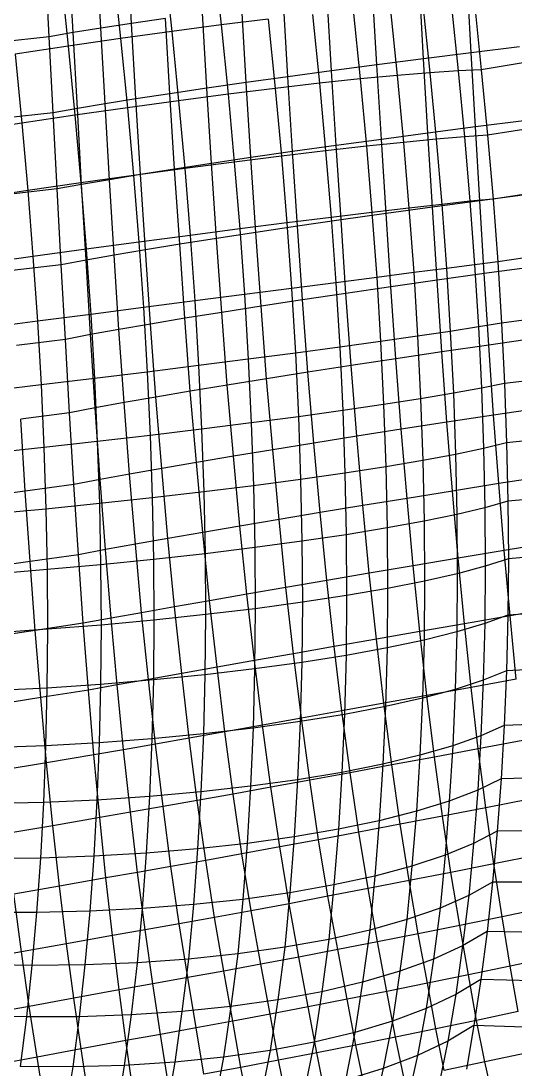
# Model space of a CAD drawing. Extents: x -429 to 429, y -1 to 209.
# Drawn here: x 267.84 to 287.11, y 40.71 to 81.6 of the extents above; entities that cross this region are included whole.
import ezdxf

# ---------------------------------------------------------------- set-up
doc = ezdxf.new("R2010")
doc.units = 0

msp = doc.modelspace()

# ---------------------------------------------------------------- linework, layer by layer
at = {"layer": 'default', "color": 3, "linetype": 'CONTINUOUS'}
for p, q in [((270.948, 81.319, 89.453), (270.784, 84.253, 89.489)), ((272.151, 81.505, 90.889), (271.984, 84.433, 90.928)), ((268.94, 80.985, 86.296), (268.786, 83.929, 86.324)), ((268.94, 80.985, 86.296), (268.786, 83.929, 86.324)), ((269.875, 81.145, 87.918), (269.715, 84.084, 87.95)), ((283.54, 80.125, 97.359), (283.372, 83.021, 97.397)), ((285.397, 80.359, 97.704), (285.231, 83.249, 97.737)), ((281.72, 79.889, 96.857), (281.551, 82.793, 96.899)), ((278.249, 79.423, 95.401), (278.077, 82.341, 95.447)), ((279.953, 79.655, 96.203), (279.782, 82.565, 96.248)), ((275.086, 78.976, 93.378), (274.913, 81.907, 93.424)), ((276.623, 79.196, 94.457), (276.45, 82.121, 94.504)), ((272.151, 81.505, 90.889), (270.948, 81.319, 89.453)), ((273.476, 81.701, 92.216), (272.151, 81.505, 90.889)), ((272.322, 78.559, 90.847), (272.151, 81.505, 90.889)), ((273.648, 78.763, 92.172), (273.476, 81.701, 92.216)), ((268.94, 80.985, 86.296), (267.019, 80.778, 86.203)), ((269.875, 81.145, 87.918), (268.94, 80.985, 86.296)), ((269.097, 78.018, 86.265), (268.94, 80.985, 86.296)), ((269.097, 78.018, 86.265), (268.94, 80.985, 86.296)), ((270.948, 81.319, 89.453), (269.875, 81.145, 87.918)), ((270.038, 78.185, 87.883), (269.875, 81.145, 87.918)), ((271.115, 78.366, 89.414), (270.948, 81.319, 89.453)), ((287.28, 80.592, 97.891), (285.397, 80.359, 97.704)), ((285.397, 80.359, 97.704), (283.54, 80.125, 97.359)), ((285.564, 77.464, 97.67), (285.397, 80.359, 97.704)), ((281.72, 79.889, 96.857), (279.953, 79.655, 96.203)), ((283.54, 80.125, 97.359), (281.72, 79.889, 96.857)), ((281.893, 76.981, 96.808), (281.72, 79.889, 96.857)), ((283.709, 77.223, 97.316), (283.54, 80.125, 97.359)), ((278.249, 79.423, 95.401), (276.623, 79.196, 94.457)), ((279.953, 79.655, 96.203), (278.249, 79.423, 95.401)), ((278.427, 76.501, 95.346), (278.249, 79.423, 95.401)), ((280.128, 76.74, 96.15), (279.953, 79.655, 96.203)), ((275.086, 78.976, 93.378), (273.648, 78.763, 92.172)), ((276.623, 79.196, 94.457), (275.086, 78.976, 93.378)), ((275.266, 76.039, 93.324), (275.086, 78.976, 93.378)), ((276.803, 76.267, 94.402), (276.623, 79.196, 94.457)), ((272.322, 78.559, 90.847), (271.115, 78.366, 89.414)), ((273.648, 78.763, 92.172), (272.322, 78.559, 90.847)), ((272.498, 75.608, 90.801), (272.322, 78.559, 90.847)), ((273.827, 75.819, 92.121), (273.648, 78.763, 92.172)), ((270.038, 78.185, 87.883), (269.097, 78.018, 86.265)), ((271.115, 78.366, 89.414), (270.038, 78.185, 87.883)), ((270.203, 75.22, 87.847), (270.038, 78.185, 87.883)), ((271.287, 75.408, 89.373), (271.115, 78.366, 89.414)), ((269.097, 78.018, 86.265), (267.176, 77.805, 86.164)), ((269.254, 75.045, 86.235), (269.097, 78.018, 86.265)), ((269.254, 75.045, 86.235), (269.097, 78.018, 86.265)), ((287.444, 77.703, 97.867), (285.564, 77.464, 97.67)), ((285.564, 77.464, 97.67), (283.709, 77.223, 97.316)), ((285.735, 74.585, 97.624), (285.564, 77.464, 97.67)), ((281.893, 76.981, 96.808), (280.128, 76.74, 96.15)), ((283.709, 77.223, 97.316), (281.893, 76.981, 96.808)), ((282.077, 74.087, 96.735), (281.893, 76.981, 96.808)), ((283.886, 74.336, 97.254), (283.709, 77.223, 97.316)), ((278.427, 76.501, 95.346), (276.803, 76.267, 94.402)), ((280.128, 76.74, 96.15), (278.427, 76.501, 95.346)), ((278.623, 73.594, 95.261), (278.427, 76.501, 95.346)), ((280.319, 73.839, 96.069), (280.128, 76.74, 96.15)), ((276.803, 76.267, 94.402), (275.266, 76.039, 93.324)), ((277.002, 73.353, 94.316), (276.803, 76.267, 94.402)), ((273.827, 75.819, 92.121), (272.498, 75.608, 90.801)), ((275.266, 76.039, 93.324), (273.827, 75.819, 92.121)), ((274.027, 72.891, 92.045), (273.827, 75.819, 92.121)), ((275.466, 73.118, 93.242), (275.266, 76.039, 93.324)), ((271.287, 75.408, 89.373), (270.203, 75.22, 87.847)), ((272.498, 75.608, 90.801), (271.287, 75.408, 89.373)), ((271.473, 72.466, 89.317), (271.287, 75.408, 89.373)), ((272.692, 72.673, 90.734), (272.498, 75.608, 90.801)), ((269.254, 75.045, 86.235), (267.334, 74.826, 86.124)), ((270.203, 75.22, 87.847), (269.254, 75.045, 86.235)), ((269.41, 72.09, 86.205), (269.254, 75.045, 86.235)), ((269.41, 72.09, 86.205), (269.254, 75.045, 86.235)), ((270.376, 72.271, 87.804), (270.203, 75.22, 87.847)), ((287.609, 74.831, 97.842), (285.735, 74.585, 97.624)), ((285.735, 74.585, 97.624), (283.886, 74.336, 97.254)), ((285.906, 71.743, 97.574), (285.735, 74.585, 97.624)), ((282.077, 74.087, 96.735), (280.319, 73.839, 96.069)), ((283.886, 74.336, 97.254), (282.077, 74.087, 96.735)), ((282.263, 71.229, 96.656), (282.077, 74.087, 96.735)), ((284.065, 71.486, 97.188), (283.886, 74.336, 97.254)), ((280.319, 73.839, 96.069), (278.623, 73.594, 95.261)), ((280.511, 70.973, 95.982), (280.319, 73.839, 96.069)), ((277.002, 73.353, 94.316), (275.466, 73.118, 93.242)), ((278.623, 73.594, 95.261), (277.002, 73.353, 94.316)), ((277.203, 70.473, 94.226), (277.002, 73.353, 94.316)), ((278.821, 70.721, 95.171), (278.623, 73.594, 95.261)), ((274.027, 72.891, 92.045), (272.692, 72.673, 90.734)), ((275.466, 73.118, 93.242), (274.027, 72.891, 92.045)), ((274.227, 69.999, 91.965), (274.027, 72.891, 92.045)), ((275.669, 70.232, 93.155), (275.466, 73.118, 93.242)), ((271.473, 72.466, 89.317), (270.376, 72.271, 87.804)), ((272.692, 72.673, 90.734), (271.473, 72.466, 89.317)), ((271.66, 69.562, 89.256), (271.473, 72.466, 89.317)), ((272.888, 69.775, 90.662), (272.692, 72.673, 90.734)), ((269.41, 72.09, 86.205), (267.495, 71.864, 86.073)), ((270.376, 72.271, 87.804), (269.41, 72.09, 86.205)), ((269.567, 69.175, 86.17), (269.41, 72.09, 86.205)), ((269.567, 69.175, 86.17), (269.41, 72.09, 86.205)), ((270.551, 69.362, 87.755), (270.376, 72.271, 87.804)), ((287.775, 71.999, 97.812), (285.906, 71.743, 97.574)), ((285.906, 71.743, 97.574), (284.065, 71.486, 97.188)), ((286.084, 68.954, 97.509), (285.906, 71.743, 97.574)), ((282.263, 71.229, 96.656), (280.511, 70.973, 95.982)), ((284.065, 71.486, 97.188), (282.263, 71.229, 96.656)), ((282.458, 68.421, 96.556), (282.263, 71.229, 96.656)), ((284.252, 68.687, 97.103), (284.065, 71.486, 97.188)), ((280.511, 70.973, 95.982), (278.821, 70.721, 95.171)), ((280.714, 68.157, 95.872), (280.511, 70.973, 95.982)), ((277.203, 70.473, 94.226), (275.669, 70.232, 93.155)), ((278.821, 70.721, 95.171), (277.203, 70.473, 94.226)), ((277.418, 67.643, 94.111), (277.203, 70.473, 94.226)), ((279.031, 67.897, 95.056), (278.821, 70.721, 95.171)), ((274.227, 69.999, 91.965), (272.888, 69.775, 90.662)), ((275.669, 70.232, 93.155), (274.227, 69.999, 91.965)), ((274.442, 67.157, 91.861), (274.227, 69.999, 91.965)), ((275.885, 67.395, 93.044), (275.669, 70.232, 93.155)), ((271.66, 69.562, 89.256), (270.551, 69.362, 87.755)), ((272.888, 69.775, 90.662), (271.66, 69.562, 89.256)), ((271.858, 66.711, 89.177), (271.66, 69.562, 89.256)), ((273.097, 66.928, 90.57), (272.888, 69.775, 90.662)), ((269.567, 69.175, 86.17), (267.657, 68.94, 86.016)), ((270.551, 69.362, 87.755), (269.567, 69.175, 86.17)), ((269.728, 66.315, 86.124), (269.567, 69.175, 86.17)), ((269.728, 66.315, 86.124), (269.567, 69.175, 86.17)), ((270.733, 66.506, 87.693), (270.551, 69.362, 87.755)), ((287.944, 69.22, 97.773), (286.084, 68.954, 97.509)), ((286.084, 68.954, 97.509), (284.252, 68.687, 97.103)), ((286.273, 66.222, 97.42), (286.084, 68.954, 97.509)), ((282.458, 68.421, 96.556), (280.714, 68.157, 95.872)), ((284.252, 68.687, 97.103), (282.458, 68.421, 96.556)), ((282.671, 65.669, 96.419), (282.458, 68.421, 96.556)), ((284.452, 65.945, 96.986), (284.252, 68.687, 97.103)), ((279.031, 67.897, 95.056), (277.418, 67.643, 94.111)), ((280.714, 68.157, 95.872), (279.031, 67.897, 95.056)), ((279.265, 65.13, 94.898), (279.031, 67.897, 95.056)), ((280.939, 65.397, 95.722), (280.714, 68.157, 95.872)), ((277.418, 67.643, 94.111), (275.885, 67.395, 93.044)), ((277.658, 64.869, 93.953), (277.418, 67.643, 94.111)), ((274.442, 67.157, 91.861), (273.097, 66.928, 90.57)), ((275.885, 67.395, 93.044), (274.442, 67.157, 91.861)), ((274.682, 64.373, 91.72), (274.442, 67.157, 91.861)), ((276.128, 64.616, 92.892), (275.885, 67.395, 93.044)), ((271.858, 66.711, 89.177), (270.733, 66.506, 87.693)), ((273.097, 66.928, 90.57), (271.858, 66.711, 89.177)), ((272.076, 63.918, 89.07), (271.858, 66.711, 89.177)), ((273.329, 64.14, 90.444), (273.097, 66.928, 90.57)), ((269.728, 66.315, 86.124), (267.825, 66.07, 85.944)), ((270.733, 66.506, 87.693), (269.728, 66.315, 86.124)), ((269.897, 63.516, 86.063), (269.728, 66.315, 86.124)), ((269.897, 63.516, 86.063), (269.728, 66.315, 86.124)), ((270.929, 63.71, 87.607), (270.733, 66.506, 87.693)), ((288.121, 66.5, 97.718), (286.273, 66.222, 97.42)), ((268.003, 63.26, 85.847), (267.825, 66.07, 85.944)), ((284.452, 65.945, 96.986), (282.671, 65.669, 96.419)), ((286.273, 66.222, 97.42), (284.452, 65.945, 96.986)), ((284.663, 63.26, 96.852), (284.452, 65.945, 96.986)), ((286.471, 63.549, 97.313), (286.273, 66.222, 97.42)), ((282.671, 65.669, 96.419), (280.939, 65.397, 95.722)), ((282.894, 62.975, 96.266), (282.671, 65.669, 96.419)), ((279.265, 65.13, 94.898), (277.658, 64.869, 93.953)), ((280.939, 65.397, 95.722), (279.265, 65.13, 94.898)), ((279.506, 62.42, 94.726), (279.265, 65.13, 94.898)), ((281.172, 62.694, 95.556), (280.939, 65.397, 95.722)), ((276.128, 64.616, 92.892), (274.682, 64.373, 91.72)), ((277.658, 64.869, 93.953), (276.128, 64.616, 92.892)), ((276.376, 61.894, 92.724), (276.128, 64.616, 92.892)), ((277.905, 62.152, 93.78), (277.658, 64.869, 93.953)), ((274.682, 64.373, 91.72), (273.329, 64.14, 90.444)), ((274.928, 61.646, 91.562), (274.682, 64.373, 91.72)), ((272.076, 63.918, 89.07), (270.929, 63.71, 87.607)), ((273.329, 64.14, 90.444), (272.076, 63.918, 89.07)), ((272.3, 61.185, 88.945), (272.076, 63.918, 89.07)), ((273.567, 61.409, 90.3), (273.329, 64.14, 90.444)), ((288.309, 63.839, 97.645), (286.471, 63.549, 97.313)), ((269.897, 63.516, 86.063), (268.003, 63.26, 85.847)), ((270.929, 63.71, 87.607), (269.897, 63.516, 86.063)), ((270.075, 60.778, 85.981), (269.897, 63.516, 86.063)), ((270.075, 60.778, 85.981), (269.897, 63.516, 86.063)), ((271.134, 60.974, 87.503), (270.929, 63.71, 87.607)), ((286.471, 63.549, 97.313), (284.663, 63.26, 96.852)), ((286.684, 60.936, 97.18), (286.471, 63.549, 97.313)), ((268.003, 63.26, 85.847), (266.132, 63.005, 85.491)), ((268.191, 60.51, 85.731), (268.003, 63.26, 85.847)), ((282.894, 62.975, 96.266), (281.172, 62.694, 95.556)), ((284.663, 63.26, 96.852), (282.894, 62.975, 96.266)), ((283.133, 60.341, 96.081), (282.894, 62.975, 96.266)), ((284.889, 60.636, 96.69), (284.663, 63.26, 96.852)), ((281.172, 62.694, 95.556), (279.506, 62.42, 94.726)), ((281.423, 60.052, 95.356), (281.172, 62.694, 95.556)), ((277.905, 62.152, 93.78), (276.376, 61.894, 92.724)), ((279.506, 62.42, 94.726), (277.905, 62.152, 93.78)), ((278.172, 59.497, 93.572), (277.905, 62.152, 93.78)), ((279.767, 59.77, 94.518), (279.506, 62.42, 94.726)), ((276.376, 61.894, 92.724), (274.928, 61.646, 91.562)), ((276.646, 59.233, 92.521), (276.376, 61.894, 92.724)), ((273.567, 61.409, 90.3), (272.3, 61.185, 88.945)), ((274.928, 61.646, 91.562), (273.567, 61.409, 90.3)), ((273.824, 58.74, 90.125), (273.567, 61.409, 90.3)), ((275.194, 58.981, 91.37), (274.928, 61.646, 91.562)), ((271.134, 60.974, 87.503), (270.075, 60.778, 85.981)), ((272.3, 61.185, 88.945), (271.134, 60.974, 87.503)), ((271.354, 58.3, 87.372), (271.134, 60.974, 87.503)), ((272.542, 58.513, 88.79), (272.3, 61.185, 88.945)), ((286.684, 60.936, 97.18), (284.889, 60.636, 96.69)), ((288.508, 61.239, 97.55), (286.684, 60.936, 97.18)), ((286.912, 58.391, 97.017), (286.684, 60.936, 97.18)), ((270.075, 60.778, 85.981), (268.191, 60.51, 85.731)), ((270.264, 58.101, 85.877), (270.075, 60.778, 85.981)), ((270.264, 58.101, 85.877), (270.075, 60.778, 85.981)), ((284.889, 60.636, 96.69), (283.133, 60.341, 96.081)), ((285.135, 58.081, 96.49), (284.889, 60.636, 96.69)), ((268.191, 60.51, 85.731), (266.331, 60.243, 85.348)), ((268.392, 57.821, 85.587), (268.191, 60.51, 85.731)), ((283.133, 60.341, 96.081), (281.423, 60.052, 95.356)), ((283.395, 57.777, 95.855), (283.133, 60.341, 96.081)), ((279.767, 59.77, 94.518), (278.172, 59.497, 93.572)), ((281.423, 60.052, 95.356), (279.767, 59.77, 94.518)), ((280.054, 57.191, 94.265), (279.767, 59.77, 94.518)), ((281.699, 57.48, 95.112), (281.423, 60.052, 95.356)), ((278.172, 59.497, 93.572), (276.646, 59.233, 92.521)), ((278.466, 56.912, 93.318), (278.172, 59.497, 93.572)), ((275.194, 58.981, 91.37), (273.824, 58.74, 90.125)), ((276.646, 59.233, 92.521), (275.194, 58.981, 91.37)), ((275.486, 56.387, 91.136), (275.194, 58.981, 91.37)), ((276.942, 56.644, 92.273), (276.646, 59.233, 92.521)), ((272.542, 58.513, 88.79), (271.354, 58.3, 87.372)), ((273.824, 58.74, 90.125), (272.542, 58.513, 88.79)), ((272.806, 55.912, 88.599), (272.542, 58.513, 88.79)), ((274.106, 56.143, 89.909), (273.824, 58.74, 90.125)), ((288.72, 58.706, 97.431), (286.912, 58.391, 97.017)), ((270.264, 58.101, 85.877), (268.392, 57.821, 85.587)), ((271.354, 58.3, 87.372), (270.264, 58.101, 85.877)), ((270.466, 55.495, 85.748), (270.264, 58.101, 85.877)), ((270.466, 55.495, 85.748), (270.264, 58.101, 85.877)), ((271.591, 55.696, 87.21), (271.354, 58.3, 87.372)), ((285.135, 58.081, 96.49), (283.395, 57.777, 95.855)), ((286.912, 58.391, 97.017), (285.135, 58.081, 96.49)), ((285.395, 55.602, 96.265), (285.135, 58.081, 96.49)), ((287.155, 55.922, 96.827), (286.912, 58.391, 97.017)), ((268.392, 57.821, 85.587), (266.544, 57.544, 85.173)), ((268.608, 55.203, 85.411), (268.392, 57.821, 85.587)), ((283.395, 57.777, 95.855), (281.699, 57.48, 95.112)), ((283.671, 55.289, 95.603), (283.395, 57.777, 95.855)), ((281.699, 57.48, 95.112), (280.054, 57.191, 94.265)), ((281.989, 54.984, 94.842), (281.699, 57.48, 95.112)), ((278.466, 56.912, 93.318), (276.942, 56.644, 92.273)), ((280.054, 57.191, 94.265), (278.466, 56.912, 93.318)), ((278.774, 54.404, 93.037), (278.466, 56.912, 93.318)), ((280.355, 54.689, 93.986), (280.054, 57.191, 94.265)), ((276.942, 56.644, 92.273), (275.486, 56.387, 91.136)), ((277.251, 54.131, 91.999), (276.942, 56.644, 92.273)), ((274.106, 56.143, 89.909), (272.806, 55.912, 88.599)), ((275.486, 56.387, 91.136), (274.106, 56.143, 89.909)), ((274.4, 53.622, 89.667), (274.106, 56.143, 89.909)), ((275.791, 53.87, 90.874), (275.486, 56.387, 91.136)), ((271.591, 55.696, 87.21), (270.466, 55.495, 85.748)), ((272.806, 55.912, 88.599), (271.591, 55.696, 87.21)), ((271.841, 53.169, 87.021), (271.591, 55.696, 87.21)), ((273.082, 53.388, 88.381), (272.806, 55.912, 88.599)), ((287.155, 55.922, 96.827), (285.395, 55.602, 96.265)), ((268.608, 55.203, 85.411), (266.776, 54.915, 84.96)), ((270.466, 55.495, 85.748), (268.608, 55.203, 85.411)), ((268.838, 52.662, 85.208), (268.608, 55.203, 85.411)), ((270.682, 52.966, 85.592), (270.466, 55.495, 85.748)), ((270.682, 52.966, 85.592), (270.466, 55.495, 85.748)), ((283.671, 55.289, 95.603), (281.989, 54.984, 94.842)), ((285.395, 55.602, 96.265), (283.671, 55.289, 95.603)), ((283.968, 52.885, 95.315), (283.671, 55.289, 95.603)), ((285.674, 53.206, 96.006), (285.395, 55.602, 96.265)), ((281.989, 54.984, 94.842), (280.355, 54.689, 93.986)), ((282.3, 52.574, 94.534), (281.989, 54.984, 94.842)), ((278.774, 54.404, 93.037), (277.251, 54.131, 91.999)), ((280.355, 54.689, 93.986), (278.774, 54.404, 93.037)), ((279.103, 51.982, 92.716), (278.774, 54.404, 93.037)), ((280.678, 52.272, 93.667), (280.355, 54.689, 93.986)), ((277.251, 54.131, 91.999), (275.791, 53.87, 90.874)), ((277.582, 51.704, 91.684), (277.251, 54.131, 91.999)), ((274.4, 53.622, 89.667), (273.082, 53.388, 88.381)), ((275.791, 53.87, 90.874), (274.4, 53.622, 89.667)), ((274.715, 51.187, 89.386), (274.4, 53.622, 89.667)), ((276.118, 51.439, 90.573), (275.791, 53.87, 90.874)), ((271.841, 53.169, 87.021), (270.682, 52.966, 85.592)), ((273.082, 53.388, 88.381), (271.841, 53.169, 87.021)), ((272.108, 50.727, 86.8), (271.841, 53.169, 87.021)), ((273.377, 50.95, 88.128), (273.082, 53.388, 88.381)), ((285.674, 53.206, 96.006), (283.968, 52.885, 95.315)), ((287.415, 53.535, 96.607), (285.674, 53.206, 96.006)), ((285.968, 50.905, 95.72), (285.674, 53.206, 96.006)), ((270.682, 52.966, 85.592), (268.838, 52.662, 85.208)), ((270.911, 50.52, 85.407), (270.682, 52.966, 85.592)), ((270.911, 50.52, 85.407), (270.682, 52.966, 85.592)), ((283.968, 52.885, 95.315), (282.3, 52.574, 94.534)), ((284.279, 50.577, 94.998), (283.968, 52.885, 95.315)), ((268.838, 52.662, 85.208), (267.021, 52.365, 84.719)), ((269.085, 50.206, 84.973), (268.838, 52.662, 85.208)), ((282.3, 52.574, 94.534), (280.678, 52.272, 93.667)), ((282.627, 50.26, 94.198), (282.3, 52.574, 94.534)), ((279.103, 51.982, 92.716), (277.582, 51.704, 91.684)), ((280.678, 52.272, 93.667), (279.103, 51.982, 92.716)), ((279.447, 49.658, 92.366), (279.103, 51.982, 92.716)), ((281.015, 49.953, 93.319), (280.678, 52.272, 93.667)), ((277.582, 51.704, 91.684), (276.118, 51.439, 90.573)), ((277.927, 49.376, 91.34), (277.582, 51.704, 91.684)), ((274.715, 51.187, 89.386), (273.377, 50.95, 88.128)), ((276.118, 51.439, 90.573), (274.715, 51.187, 89.386)), ((275.042, 48.85, 89.077), (274.715, 51.187, 89.386)), ((276.457, 49.106, 90.242), (276.118, 51.439, 90.573)), ((287.69, 51.242, 96.361), (285.968, 50.905, 95.72)), ((272.108, 50.727, 86.8), (270.911, 50.52, 85.407)), ((273.377, 50.95, 88.128), (272.108, 50.727, 86.8)), ((272.387, 48.38, 86.551), (272.108, 50.727, 86.8)), ((273.684, 48.608, 87.845), (273.377, 50.95, 88.128)), ((285.968, 50.905, 95.72), (284.279, 50.577, 94.998)), ((286.278, 48.715, 95.402), (285.968, 50.905, 95.72)), ((270.911, 50.52, 85.407), (269.085, 50.206, 84.973)), ((271.152, 48.168, 85.196), (270.911, 50.52, 85.407)), ((271.152, 48.168, 85.196), (270.911, 50.52, 85.407)), ((284.279, 50.577, 94.998), (282.627, 50.26, 94.198)), ((284.609, 48.383, 94.647), (284.279, 50.577, 94.998)), ((269.085, 50.206, 84.973), (267.285, 49.9, 84.443)), ((269.345, 47.846, 84.71), (269.085, 50.206, 84.973)), ((281.015, 49.953, 93.319), (279.447, 49.658, 92.366)), ((282.627, 50.26, 94.198), (281.015, 49.953, 93.319)), ((281.373, 47.75, 92.933), (281.015, 49.953, 93.319)), ((282.973, 48.061, 93.824), (282.627, 50.26, 94.198)), ((279.447, 49.658, 92.366), (277.927, 49.376, 91.34)), ((279.811, 47.45, 91.977), (279.447, 49.658, 92.366)), ((276.457, 49.106, 90.242), (275.042, 48.85, 89.077)), ((277.927, 49.376, 91.34), (276.457, 49.106, 90.242)), ((276.816, 46.888, 89.874), (276.457, 49.106, 90.242)), ((278.291, 47.163, 90.957), (277.927, 49.376, 91.34)), ((275.042, 48.85, 89.077), (273.684, 48.608, 87.845)), ((275.387, 46.627, 88.731), (275.042, 48.85, 89.077)), ((286.278, 48.715, 95.402), (284.609, 48.383, 94.647)), ((287.977, 49.058, 96.087), (286.278, 48.715, 95.402)), ((286.599, 46.65, 95.059), (286.278, 48.715, 95.402)), ((272.387, 48.38, 86.551), (271.152, 48.168, 85.196)), ((273.684, 48.608, 87.845), (272.387, 48.38, 86.551)), ((272.679, 46.145, 86.272), (272.387, 48.38, 86.551)), ((274.007, 46.379, 87.53), (273.684, 48.608, 87.845)), ((284.609, 48.383, 94.647), (282.973, 48.061, 93.824)), ((284.951, 46.315, 94.27), (284.609, 48.383, 94.647)), ((269.345, 47.846, 84.71), (267.563, 47.533, 84.138)), ((271.152, 48.168, 85.196), (269.345, 47.846, 84.71)), ((269.618, 45.598, 84.417), (269.345, 47.846, 84.71)), ((271.404, 45.925, 84.961), (271.152, 48.168, 85.196)), ((271.404, 45.925, 84.961), (271.152, 48.168, 85.196)), ((282.973, 48.061, 93.824), (281.373, 47.75, 92.933)), ((283.332, 45.989, 93.422), (282.973, 48.061, 93.824)), ((267.856, 45.28, 83.8), (267.563, 47.533, 84.138)), ((279.811, 47.45, 91.977), (278.291, 47.163, 90.957)), ((281.373, 47.75, 92.933), (279.811, 47.45, 91.977)), ((280.189, 45.371, 91.558), (279.811, 47.45, 91.977)), ((281.744, 45.675, 92.518), (281.373, 47.75, 92.933)), ((278.291, 47.163, 90.957), (276.816, 46.888, 89.874)), ((278.669, 45.08, 90.544), (278.291, 47.163, 90.957)), ((275.387, 46.627, 88.731), (274.007, 46.379, 87.53)), ((276.816, 46.888, 89.874), (275.387, 46.627, 88.731)), ((275.743, 44.532, 88.357), (275.387, 46.627, 88.731)), ((277.187, 44.8, 89.476), (276.816, 46.888, 89.874)), ((286.599, 46.65, 95.059), (284.951, 46.315, 94.27)), ((288.275, 46.996, 95.791), (286.599, 46.65, 95.059)), ((286.923, 44.725, 94.708), (286.599, 46.65, 95.059)), ((274.007, 46.379, 87.53), (272.679, 46.145, 86.272)), ((274.34, 44.277, 87.188), (274.007, 46.379, 87.53)), ((284.951, 46.315, 94.27), (283.332, 45.989, 93.422)), ((285.294, 44.387, 93.886), (284.951, 46.315, 94.27)), ((271.404, 45.925, 84.961), (269.618, 45.598, 84.417)), ((272.679, 46.145, 86.272), (271.404, 45.925, 84.961)), ((271.663, 43.805, 84.704), (271.404, 45.925, 84.961)), ((271.663, 43.805, 84.704), (271.404, 45.925, 84.961)), ((272.98, 44.034, 85.97), (272.679, 46.145, 86.272)), ((283.332, 45.989, 93.422), (281.744, 45.675, 92.518)), ((283.69, 44.059, 93.015), (283.332, 45.989, 93.422)), ((269.618, 45.598, 84.417), (267.856, 45.28, 83.8)), ((269.901, 43.475, 84.101), (269.618, 45.598, 84.417)), ((281.744, 45.675, 92.518), (280.189, 45.371, 91.558)), ((282.112, 43.741, 92.098), (281.744, 45.675, 92.518)), ((267.856, 45.28, 83.8), (266.121, 44.972, 83.11)), ((268.161, 43.154, 83.436), (267.856, 45.28, 83.8)), ((278.669, 45.08, 90.544), (277.187, 44.8, 89.476)), ((280.189, 45.371, 91.558), (278.669, 45.08, 90.544)), ((279.042, 43.138, 90.125), (278.669, 45.08, 90.544)), ((280.563, 43.434, 91.134), (280.189, 45.371, 91.558)), ((288.576, 45.072, 95.483), (286.923, 44.725, 94.708)), ((277.187, 44.8, 89.476), (275.743, 44.532, 88.357)), ((277.553, 42.853, 89.071), (277.187, 44.8, 89.476)), ((286.923, 44.725, 94.708), (285.294, 44.387, 93.886)), ((287.227, 42.952, 94.384), (286.923, 44.725, 94.708)), ((274.34, 44.277, 87.188), (272.98, 44.034, 85.97)), ((275.743, 44.532, 88.357), (274.34, 44.277, 87.188)), ((274.67, 42.316, 86.835), (274.34, 44.277, 87.188)), ((276.095, 42.579, 87.974), (275.743, 44.532, 88.357)), ((285.294, 44.387, 93.886), (283.69, 44.059, 93.015)), ((285.609, 42.61, 93.541), (285.294, 44.387, 93.886)), ((271.663, 43.805, 84.704), (269.901, 43.475, 84.101)), ((272.98, 44.034, 85.97), (271.663, 43.805, 84.704)), ((271.926, 41.827, 84.432), (271.663, 43.805, 84.704)), ((271.926, 41.827, 84.432), (271.663, 43.805, 84.704)), ((273.28, 42.065, 85.654), (272.98, 44.034, 85.97)), ((283.69, 44.059, 93.015), (282.112, 43.741, 92.098)), ((284.014, 42.278, 92.657), (283.69, 44.059, 93.015)), ((269.901, 43.475, 84.101), (268.161, 43.154, 83.436)), ((270.187, 41.495, 83.773), (269.901, 43.475, 84.101)), ((280.563, 43.434, 91.134), (279.042, 43.138, 90.125)), ((282.112, 43.741, 92.098), (280.563, 43.434, 91.134)), ((280.895, 41.645, 90.764), (280.563, 43.434, 91.134)), ((282.442, 41.956, 91.731), (282.112, 43.741, 92.098)), ((268.161, 43.154, 83.436), (266.445, 42.844, 82.709)), ((268.467, 41.173, 83.062), (268.161, 43.154, 83.436)), ((279.042, 43.138, 90.125), (277.553, 42.853, 89.071)), ((279.373, 41.344, 89.757), (279.042, 43.138, 90.125)), ((287.227, 42.952, 94.384), (285.609, 42.61, 93.541)), ((276.095, 42.579, 87.974), (274.67, 42.316, 86.835)), ((277.553, 42.853, 89.071), (276.095, 42.579, 87.974)), ((276.412, 40.777, 87.626), (276.095, 42.579, 87.974)), ((277.879, 41.055, 88.711), (277.553, 42.853, 89.071)), ((285.609, 42.61, 93.541), (284.014, 42.278, 92.657)), ((285.932, 40.989, 93.175), (285.609, 42.61, 93.541)), ((274.67, 42.316, 86.835), (273.28, 42.065, 85.654)), ((274.974, 40.51, 86.503), (274.67, 42.316, 86.835)), ((284.014, 42.278, 92.657), (282.442, 41.956, 91.731)), ((284.345, 40.654, 92.275), (284.014, 42.278, 92.657)), ((271.926, 41.827, 84.432), (270.187, 41.495, 83.773)), ((273.28, 42.065, 85.654), (271.926, 41.827, 84.432)), ((272.189, 40.011, 84.147), (271.926, 41.827, 84.432)), ((272.189, 40.011, 84.147), (271.926, 41.827, 84.432)), ((273.566, 40.255, 85.343), (273.28, 42.065, 85.654)), ((282.442, 41.956, 91.731), (280.895, 41.645, 90.764)), ((282.779, 40.328, 91.34), (282.442, 41.956, 91.731)), ((270.187, 41.495, 83.773), (268.467, 41.173, 83.062)), ((270.464, 39.675, 83.454), (270.187, 41.495, 83.773)), ((279.373, 41.344, 89.757), (277.879, 41.055, 88.711)), ((280.895, 41.645, 90.764), (279.373, 41.344, 89.757)), ((279.711, 39.709, 89.365), (279.373, 41.344, 89.757)), ((281.234, 40.014, 90.37), (280.895, 41.645, 90.764)), ((287.538, 41.335, 94.038), (285.932, 40.989, 93.175)), ((268.467, 41.173, 83.062), (266.769, 40.86, 82.301)), ((268.756, 39.348, 82.717), (268.467, 41.173, 83.062)), ((277.879, 41.055, 88.711), (276.412, 40.777, 87.626)), ((278.211, 39.416, 88.326), (277.879, 41.055, 88.711)), ((285.932, 40.989, 93.175), (284.345, 40.654, 92.275)), ((286.265, 39.5, 92.782), (285.932, 40.989, 93.175)), ((276.412, 40.777, 87.626), (274.974, 40.51, 86.503)), ((276.735, 39.134, 87.254), (276.412, 40.777, 87.626))]:
    msp.add_line(p, q, dxfattribs=at)
at = {"layer": 'default', "color": 5, "linetype": 'CONTINUOUS'}
for p, q in [((273.426, 83.954, 48.695), (273.718, 81.192, 48.399)), ((275.35, 84.202, 49.507), (275.644, 81.443, 49.213)), ((271.432, 83.677, 48.094), (271.722, 80.916, 47.797)), ((269.391, 83.376, 47.71), (269.678, 80.617, 47.412)), ((283.515, 82.23, 56.046), (283.788, 79.581, 55.799)), ((284.613, 82.282, 57.859), (284.886, 79.653, 57.615)), ((285.52, 82.296, 59.778), (285.792, 79.689, 59.537)), ((285.52, 82.296, 59.778), (285.792, 79.689, 59.537)), ((279.202, 81.858, 51.433), (279.475, 79.167, 51.178)), ((280.794, 82.017, 52.815), (281.067, 79.337, 52.562)), ((282.237, 82.142, 54.358), (282.51, 79.476, 54.108)), ((275.644, 81.443, 49.213), (273.718, 81.192, 48.399)), ((277.479, 81.666, 50.227), (275.644, 81.443, 49.213)), ((275.644, 81.443, 49.213), (275.914, 78.74, 48.955)), ((277.479, 81.666, 50.227), (277.75, 78.968, 49.971)), ((273.718, 81.192, 48.399), (271.722, 80.916, 47.797)), ((273.718, 81.192, 48.399), (273.986, 78.488, 48.141)), ((269.678, 80.617, 47.412), (267.609, 80.3, 47.249)), ((271.722, 80.916, 47.797), (269.678, 80.617, 47.412)), ((269.678, 80.617, 47.412), (269.94, 77.921, 47.153)), ((271.722, 80.916, 47.797), (271.987, 78.214, 47.538)), ((267.609, 80.3, 47.249), (267.868, 77.612, 46.99)), ((287.817, 80.027, 59.577), (285.792, 79.689, 59.537)), ((281.067, 79.337, 52.562), (279.475, 79.167, 51.178)), ((282.51, 79.476, 54.108), (281.067, 79.337, 52.562)), ((281.067, 79.337, 52.562), (281.312, 76.71, 52.352)), ((283.788, 79.581, 55.799), (282.51, 79.476, 54.108)), ((282.51, 79.476, 54.108), (282.755, 76.864, 53.9)), ((284.886, 79.653, 57.615), (283.788, 79.581, 55.799)), ((283.788, 79.581, 55.799), (284.033, 76.988, 55.593)), ((285.792, 79.689, 59.537), (284.886, 79.653, 57.615)), ((284.886, 79.653, 57.615), (285.13, 77.082, 57.413)), ((285.792, 79.689, 59.537), (286.036, 77.143, 59.338)), ((285.792, 79.689, 59.537), (286.036, 77.143, 59.338)), ((277.75, 78.968, 49.971), (275.914, 78.74, 48.955)), ((279.475, 79.167, 51.178), (277.75, 78.968, 49.971)), ((277.75, 78.968, 49.971), (277.994, 76.321, 49.758)), ((279.475, 79.167, 51.178), (279.719, 76.529, 50.966)), ((275.914, 78.74, 48.955), (273.986, 78.488, 48.141)), ((275.914, 78.74, 48.955), (276.156, 76.09, 48.741)), ((271.987, 78.214, 47.538), (269.94, 77.921, 47.153)), ((273.986, 78.488, 48.141), (271.987, 78.214, 47.538)), ((271.987, 78.214, 47.538), (272.225, 75.567, 47.323)), ((273.986, 78.488, 48.141), (274.226, 75.838, 47.926)), ((269.94, 77.921, 47.153), (267.868, 77.612, 46.99)), ((269.94, 77.921, 47.153), (270.175, 75.282, 46.938)), ((267.868, 77.612, 46.99), (265.794, 77.291, 47.051)), ((267.868, 77.612, 46.99), (268.099, 74.984, 46.775)), ((288.064, 77.467, 59.378), (286.036, 77.143, 59.338)), ((284.033, 76.988, 55.593), (282.755, 76.864, 53.9)), ((285.13, 77.082, 57.413), (284.033, 76.988, 55.593)), ((284.033, 76.988, 55.593), (284.247, 74.445, 55.433)), ((286.036, 77.143, 59.338), (285.13, 77.082, 57.413)), ((285.13, 77.082, 57.413), (285.344, 74.563, 57.255)), ((286.036, 77.143, 59.338), (286.249, 74.652, 59.183)), ((286.036, 77.143, 59.338), (286.249, 74.652, 59.183)), ((279.719, 76.529, 50.966), (277.994, 76.321, 49.758)), ((281.312, 76.71, 52.352), (279.719, 76.529, 50.966)), ((279.719, 76.529, 50.966), (279.933, 73.937, 50.8)), ((282.755, 76.864, 53.9), (281.312, 76.71, 52.352)), ((281.312, 76.71, 52.352), (281.527, 74.131, 52.188)), ((282.755, 76.864, 53.9), (282.97, 74.301, 53.738)), ((276.156, 76.09, 48.741), (274.226, 75.838, 47.926)), ((277.994, 76.321, 49.758), (276.156, 76.09, 48.741)), ((276.156, 76.09, 48.741), (276.368, 73.486, 48.573)), ((277.994, 76.321, 49.758), (278.207, 73.721, 49.591)), ((274.226, 75.838, 47.926), (272.225, 75.567, 47.323)), ((274.226, 75.838, 47.926), (274.436, 73.235, 47.757)), ((270.175, 75.282, 46.938), (268.099, 74.984, 46.775)), ((272.225, 75.567, 47.323), (270.175, 75.282, 46.938)), ((270.175, 75.282, 46.938), (270.381, 72.694, 46.769)), ((272.225, 75.567, 47.323), (272.433, 72.97, 47.154)), ((268.099, 74.984, 46.775), (266.021, 74.678, 46.836)), ((268.099, 74.984, 46.775), (268.302, 72.41, 46.606)), ((288.28, 74.958, 59.222), (286.249, 74.652, 59.183)), ((284.247, 74.445, 55.433), (282.97, 74.301, 53.738)), ((285.344, 74.563, 57.255), (284.247, 74.445, 55.433)), ((284.247, 74.445, 55.433), (284.431, 71.947, 55.32)), ((286.249, 74.652, 59.183), (285.344, 74.563, 57.255)), ((285.344, 74.563, 57.255), (285.527, 72.09, 57.144)), ((286.249, 74.652, 59.183), (286.43, 72.209, 59.074)), ((286.249, 74.652, 59.183), (286.43, 72.209, 59.074)), ((281.527, 74.131, 52.188), (279.933, 73.937, 50.8)), ((282.97, 74.301, 53.738), (281.527, 74.131, 52.188)), ((281.527, 74.131, 52.188), (281.711, 71.593, 52.071)), ((282.97, 74.301, 53.738), (283.154, 71.781, 53.623)), ((278.207, 73.721, 49.591), (276.368, 73.486, 48.573)), ((279.933, 73.937, 50.8), (278.207, 73.721, 49.591)), ((278.207, 73.721, 49.591), (278.39, 71.163, 49.472)), ((279.933, 73.937, 50.8), (280.117, 71.387, 50.683)), ((274.436, 73.235, 47.757), (272.433, 72.97, 47.154)), ((276.368, 73.486, 48.573), (274.436, 73.235, 47.757)), ((274.436, 73.235, 47.757), (274.616, 70.675, 47.638)), ((276.368, 73.486, 48.573), (276.55, 70.925, 48.454)), ((272.433, 72.97, 47.154), (270.381, 72.694, 46.769)), ((272.433, 72.97, 47.154), (272.611, 70.416, 47.034)), ((268.302, 72.41, 46.606), (266.221, 72.121, 46.668)), ((270.381, 72.694, 46.769), (268.302, 72.41, 46.606)), ((268.302, 72.41, 46.606), (268.475, 69.883, 46.487)), ((270.381, 72.694, 46.769), (270.557, 70.151, 46.649)), ((288.465, 72.497, 59.112), (286.43, 72.209, 59.074)), ((285.527, 72.09, 57.144), (284.431, 71.947, 55.32)), ((286.43, 72.209, 59.074), (285.527, 72.09, 57.144)), ((285.527, 72.09, 57.144), (285.678, 69.661, 57.081)), ((286.43, 72.209, 59.074), (286.58, 69.811, 59.013)), ((286.43, 72.209, 59.074), (286.58, 69.811, 59.013)), ((281.711, 71.593, 52.071), (280.117, 71.387, 50.683)), ((283.154, 71.781, 53.623), (281.711, 71.593, 52.071)), ((281.711, 71.593, 52.071), (281.862, 69.096, 52.005)), ((284.431, 71.947, 55.32), (283.154, 71.781, 53.623)), ((283.154, 71.781, 53.623), (283.306, 69.301, 53.558)), ((284.431, 71.947, 55.32), (284.582, 69.491, 55.256)), ((278.39, 71.163, 49.472), (276.55, 70.925, 48.454)), ((280.117, 71.387, 50.683), (278.39, 71.163, 49.472)), ((278.39, 71.163, 49.472), (278.541, 68.644, 49.405)), ((280.117, 71.387, 50.683), (280.268, 68.876, 50.616)), ((276.55, 70.925, 48.454), (274.616, 70.675, 47.638)), ((276.55, 70.925, 48.454), (276.7, 68.403, 48.385)), ((272.611, 70.416, 47.034), (270.557, 70.151, 46.649)), ((274.616, 70.675, 47.638), (272.611, 70.416, 47.034)), ((272.611, 70.416, 47.034), (272.758, 67.904, 46.965)), ((274.616, 70.675, 47.638), (274.765, 68.155, 47.569)), ((270.557, 70.151, 46.649), (268.475, 69.883, 46.487)), ((270.557, 70.151, 46.649), (270.701, 67.651, 46.58)), ((288.617, 70.078, 59.051), (286.58, 69.811, 59.013)), ((268.475, 69.883, 46.487), (266.39, 69.615, 46.55)), ((268.475, 69.883, 46.487), (268.618, 67.401, 46.418)), ((285.678, 69.661, 57.081), (284.582, 69.491, 55.256)), ((286.58, 69.811, 59.013), (285.678, 69.661, 57.081)), ((285.678, 69.661, 57.081), (285.795, 67.272, 57.068)), ((286.58, 69.811, 59.013), (286.697, 67.455, 59)), ((286.58, 69.811, 59.013), (286.697, 67.455, 59)), ((283.306, 69.301, 53.558), (281.862, 69.096, 52.005)), ((284.582, 69.491, 55.256), (283.306, 69.301, 53.558)), ((283.306, 69.301, 53.558), (283.425, 66.86, 53.543)), ((284.582, 69.491, 55.256), (284.701, 67.073, 55.242)), ((280.268, 68.876, 50.616), (278.541, 68.644, 49.405)), ((281.862, 69.096, 52.005), (280.268, 68.876, 50.616)), ((280.268, 68.876, 50.616), (280.387, 66.402, 50.601)), ((281.862, 69.096, 52.005), (281.981, 66.635, 51.99)), ((276.7, 68.403, 48.385), (274.765, 68.155, 47.569)), ((278.541, 68.644, 49.405), (276.7, 68.403, 48.385)), ((276.7, 68.403, 48.385), (276.817, 65.918, 48.37)), ((278.541, 68.644, 49.405), (278.659, 66.162, 49.389)), ((272.758, 67.904, 46.965), (270.701, 67.651, 46.58)), ((274.765, 68.155, 47.569), (272.758, 67.904, 46.965)), ((272.758, 67.904, 46.965), (272.873, 65.43, 46.949)), ((274.765, 68.155, 47.569), (274.882, 65.673, 47.553)), ((270.701, 67.651, 46.58), (268.618, 67.401, 46.418)), ((270.701, 67.651, 46.58), (270.815, 65.192, 46.564)), ((288.737, 67.699, 59.039), (286.697, 67.455, 59)), ((268.618, 67.401, 46.418), (266.53, 67.155, 46.481)), ((268.618, 67.401, 46.418), (268.729, 64.96, 46.402)), ((284.701, 67.073, 55.242), (283.425, 66.86, 53.543)), ((285.795, 67.272, 57.068), (284.701, 67.073, 55.242)), ((284.701, 67.073, 55.242), (284.785, 64.692, 55.28)), ((286.697, 67.455, 59), (285.795, 67.272, 57.068)), ((285.795, 67.272, 57.068), (285.88, 64.921, 57.106)), ((286.697, 67.455, 59), (286.78, 65.139, 59.038)), ((286.697, 67.455, 59), (286.78, 65.139, 59.038)), ((283.425, 66.86, 53.543), (281.981, 66.635, 51.99)), ((283.425, 66.86, 53.543), (283.51, 64.454, 53.582)), ((280.387, 66.402, 50.601), (278.659, 66.162, 49.389)), ((281.981, 66.635, 51.99), (280.387, 66.402, 50.601)), ((280.387, 66.402, 50.601), (280.472, 63.963, 50.639)), ((281.981, 66.635, 51.99), (282.067, 64.21, 52.029)), ((276.817, 65.918, 48.37), (274.882, 65.673, 47.553)), ((278.659, 66.162, 49.389), (276.817, 65.918, 48.37)), ((276.817, 65.918, 48.37), (276.902, 63.469, 48.408)), ((278.659, 66.162, 49.389), (278.744, 63.715, 49.427)), ((272.873, 65.43, 46.949), (270.815, 65.192, 46.564)), ((274.882, 65.673, 47.553), (272.873, 65.43, 46.949)), ((272.873, 65.43, 46.949), (272.956, 62.993, 46.987)), ((274.882, 65.673, 47.553), (274.965, 63.227, 47.591)), ((270.815, 65.192, 46.564), (268.729, 64.96, 46.402)), ((270.815, 65.192, 46.564), (270.896, 62.769, 46.601)), ((286.78, 65.139, 59.038), (285.88, 64.921, 57.106)), ((288.822, 65.358, 59.077), (286.78, 65.139, 59.038)), ((286.78, 65.139, 59.038), (286.831, 62.861, 59.127)), ((286.78, 65.139, 59.038), (286.831, 62.861, 59.127)), ((268.729, 64.96, 46.402), (266.639, 64.738, 46.465)), ((268.729, 64.96, 46.402), (268.808, 62.558, 46.439)), ((284.785, 64.692, 55.28), (283.51, 64.454, 53.582)), ((285.88, 64.921, 57.106), (284.785, 64.692, 55.28)), ((284.785, 64.692, 55.28), (284.836, 62.347, 55.371)), ((285.88, 64.921, 57.106), (285.93, 62.607, 57.196)), ((282.067, 64.21, 52.029), (280.472, 63.963, 50.639)), ((283.51, 64.454, 53.582), (282.067, 64.21, 52.029)), ((282.067, 64.21, 52.029), (282.118, 61.819, 52.121)), ((283.51, 64.454, 53.582), (283.561, 62.083, 53.673)), ((280.472, 63.963, 50.639), (278.744, 63.715, 49.427)), ((280.472, 63.963, 50.639), (280.523, 61.557, 50.732)), ((276.902, 63.469, 48.408), (274.965, 63.227, 47.591)), ((278.744, 63.715, 49.427), (276.902, 63.469, 48.408)), ((276.902, 63.469, 48.408), (276.952, 61.053, 48.501)), ((278.744, 63.715, 49.427), (278.795, 61.301, 49.521)), ((272.956, 62.993, 46.987), (270.896, 62.769, 46.601)), ((274.965, 63.227, 47.591), (272.956, 62.993, 46.987)), ((272.956, 62.993, 46.987), (273.005, 60.591, 47.079)), ((274.965, 63.227, 47.591), (275.015, 60.815, 47.684)), ((288.874, 63.054, 59.167), (286.831, 62.861, 59.127)), ((268.808, 62.558, 46.439), (266.717, 62.361, 46.501)), ((270.896, 62.769, 46.601), (268.808, 62.558, 46.439)), ((268.808, 62.558, 46.439), (268.856, 60.194, 46.53)), ((270.896, 62.769, 46.601), (270.944, 60.383, 46.693)), ((285.93, 62.607, 57.196), (284.836, 62.347, 55.371)), ((286.831, 62.861, 59.127), (285.93, 62.607, 57.196)), ((285.93, 62.607, 57.196), (285.946, 60.329, 57.338)), ((286.831, 62.861, 59.127), (286.847, 60.62, 59.267)), ((286.831, 62.861, 59.127), (286.847, 60.62, 59.267)), ((284.836, 62.347, 55.371), (283.561, 62.083, 53.673)), ((284.836, 62.347, 55.371), (284.852, 60.037, 55.516)), ((282.118, 61.819, 52.121), (280.523, 61.557, 50.732)), ((283.561, 62.083, 53.673), (282.118, 61.819, 52.121)), ((282.118, 61.819, 52.121), (282.134, 59.462, 52.269)), ((283.561, 62.083, 53.673), (283.577, 59.747, 53.82)), ((280.523, 61.557, 50.732), (278.795, 61.301, 49.521)), ((280.523, 61.557, 50.732), (280.539, 59.186, 50.881)), ((276.952, 61.053, 48.501), (275.015, 60.815, 47.684)), ((278.795, 61.301, 49.521), (276.952, 61.053, 48.501)), ((276.952, 61.053, 48.501), (276.968, 58.671, 48.651)), ((278.795, 61.301, 49.521), (278.811, 58.921, 49.67)), ((273.005, 60.591, 47.079), (270.944, 60.383, 46.693)), ((275.015, 60.815, 47.684), (273.005, 60.591, 47.079)), ((273.005, 60.591, 47.079), (273.02, 58.224, 47.228)), ((275.015, 60.815, 47.684), (275.03, 58.438, 47.834)), ((286.847, 60.62, 59.267), (285.946, 60.329, 57.338)), ((286.847, 60.62, 59.267), (286.828, 58.416, 59.459)), ((286.847, 60.62, 59.267), (286.828, 58.416, 59.459)), ((288.89, 60.785, 59.309), (286.847, 60.62, 59.267)), ((268.856, 60.194, 46.53), (266.763, 60.024, 46.591)), ((270.944, 60.383, 46.693), (268.856, 60.194, 46.53)), ((268.856, 60.194, 46.53), (268.87, 57.866, 46.676)), ((270.944, 60.383, 46.693), (270.959, 58.033, 46.841)), ((285.946, 60.329, 57.338), (284.852, 60.037, 55.516)), ((285.946, 60.329, 57.338), (285.928, 58.087, 57.534)), ((283.577, 59.747, 53.82), (282.134, 59.462, 52.269)), ((283.577, 59.747, 53.82), (283.558, 57.445, 54.021)), ((284.852, 60.037, 55.516), (283.577, 59.747, 53.82)), ((284.852, 60.037, 55.516), (284.834, 57.762, 55.714)), ((282.134, 59.462, 52.269), (280.539, 59.186, 50.881)), ((282.134, 59.462, 52.269), (282.115, 57.139, 52.472)), ((278.811, 58.921, 49.67), (276.968, 58.671, 48.651)), ((278.811, 58.921, 49.67), (278.792, 56.575, 49.876)), ((280.539, 59.186, 50.881), (278.811, 58.921, 49.67)), ((280.539, 59.186, 50.881), (280.52, 56.848, 51.086)), ((276.968, 58.671, 48.651), (275.03, 58.438, 47.834)), ((276.968, 58.671, 48.651), (276.949, 56.323, 48.857)), ((288.872, 58.553, 59.503), (286.828, 58.416, 59.459)), ((273.02, 58.224, 47.228), (270.959, 58.033, 46.841)), ((273.02, 58.224, 47.228), (273.001, 55.893, 47.434)), ((275.03, 58.438, 47.834), (273.02, 58.224, 47.228)), ((275.03, 58.438, 47.834), (275.011, 56.095, 48.04)), ((285.928, 58.087, 57.534), (284.834, 57.762, 55.714)), ((285.928, 58.087, 57.534), (285.87, 55.882, 57.786)), ((286.828, 58.416, 59.459), (285.928, 58.087, 57.534)), ((286.828, 58.416, 59.459), (286.776, 56.249, 59.703)), ((286.828, 58.416, 59.459), (286.776, 56.249, 59.703)), ((268.87, 57.866, 46.676), (266.776, 57.726, 46.736)), ((268.87, 57.866, 46.676), (268.851, 55.576, 46.878)), ((270.959, 58.033, 46.841), (268.87, 57.866, 46.676)), ((270.959, 58.033, 46.841), (270.94, 55.719, 47.045)), ((284.834, 57.762, 55.714), (283.558, 57.445, 54.021)), ((284.834, 57.762, 55.714), (284.773, 55.524, 55.974)), ((283.558, 57.445, 54.021), (282.115, 57.139, 52.472)), ((283.558, 57.445, 54.021), (283.495, 55.18, 54.286)), ((280.52, 56.848, 51.086), (278.792, 56.575, 49.876)), ((280.52, 56.848, 51.086), (280.456, 54.548, 51.36)), ((282.115, 57.139, 52.472), (280.52, 56.848, 51.086)), ((282.115, 57.139, 52.472), (282.051, 54.853, 52.743)), ((278.792, 56.575, 49.876), (276.949, 56.323, 48.857)), ((278.792, 56.575, 49.876), (278.729, 54.266, 50.153)), ((275.011, 56.095, 48.04), (273.001, 55.893, 47.434)), ((275.011, 56.095, 48.04), (274.952, 53.79, 48.316)), ((276.949, 56.323, 48.857), (275.011, 56.095, 48.04)), ((276.949, 56.323, 48.857), (276.887, 54.013, 49.135)), ((286.776, 56.249, 59.703), (285.87, 55.882, 57.786)), ((286.776, 56.249, 59.703), (286.689, 54.12, 59.998)), ((286.776, 56.249, 59.703), (286.689, 54.12, 59.998)), ((288.817, 56.358, 59.755), (286.776, 56.249, 59.703)), ((270.94, 55.719, 47.045), (268.851, 55.576, 46.878)), ((270.94, 55.719, 47.045), (270.885, 53.443, 47.314)), ((273.001, 55.893, 47.434), (270.94, 55.719, 47.045)), ((273.001, 55.893, 47.434), (272.944, 53.599, 47.707)), ((285.87, 55.882, 57.786), (284.773, 55.524, 55.974)), ((285.87, 55.882, 57.786), (285.777, 53.714, 58.092)), ((268.851, 55.576, 46.878), (266.758, 55.465, 46.935)), ((268.851, 55.576, 46.878), (268.799, 53.324, 47.141)), ((284.773, 55.524, 55.974), (283.495, 55.18, 54.286)), ((284.773, 55.524, 55.974), (284.675, 53.324, 56.289)), ((282.051, 54.853, 52.743), (280.456, 54.548, 51.36)), ((282.051, 54.853, 52.743), (281.948, 52.606, 53.074)), ((283.495, 55.18, 54.286), (282.051, 54.853, 52.743)), ((283.495, 55.18, 54.286), (283.394, 52.953, 54.611)), ((280.456, 54.548, 51.36), (278.729, 54.266, 50.153)), ((280.456, 54.548, 51.36), (280.353, 52.286, 51.696)), ((276.887, 54.013, 49.135), (274.952, 53.79, 48.316)), ((276.887, 54.013, 49.135), (276.787, 51.742, 49.475)), ((278.729, 54.266, 50.153), (276.887, 54.013, 49.135)), ((278.729, 54.266, 50.153), (278.627, 51.997, 50.492)), ((286.689, 54.12, 59.998), (285.777, 53.714, 58.092)), ((286.689, 54.12, 59.998), (286.569, 52.033, 60.344)), ((286.689, 54.12, 59.998), (286.569, 52.033, 60.344)), ((288.727, 54.2, 60.061), (286.689, 54.12, 59.998)), ((272.944, 53.599, 47.707), (270.885, 53.443, 47.314)), ((272.944, 53.599, 47.707), (272.85, 51.345, 48.043)), ((274.952, 53.79, 48.316), (272.944, 53.599, 47.707)), ((274.952, 53.79, 48.316), (274.855, 51.524, 48.655)), ((285.777, 53.714, 58.092), (284.675, 53.324, 56.289)), ((285.777, 53.714, 58.092), (285.65, 51.589, 58.449)), ((268.799, 53.324, 47.141), (266.707, 53.243, 47.19)), ((268.799, 53.324, 47.141), (268.713, 51.111, 47.461)), ((270.885, 53.443, 47.314), (268.799, 53.324, 47.141)), ((270.885, 53.443, 47.314), (270.796, 51.207, 47.643)), ((284.675, 53.324, 56.289), (283.394, 52.953, 54.611)), ((284.675, 53.324, 56.289), (284.542, 51.166, 56.657)), ((283.394, 52.953, 54.611), (281.948, 52.606, 53.074)), ((283.394, 52.953, 54.611), (283.258, 50.768, 54.988)), ((281.948, 52.606, 53.074), (280.353, 52.286, 51.696)), ((281.948, 52.606, 53.074), (281.81, 50.4, 53.459)), ((278.627, 51.997, 50.492), (276.787, 51.742, 49.475)), ((278.627, 51.997, 50.492), (278.491, 49.77, 50.887)), ((280.353, 52.286, 51.696), (278.627, 51.997, 50.492)), ((280.353, 52.286, 51.696), (280.216, 50.066, 52.087)), ((286.569, 52.033, 60.344), (285.65, 51.589, 58.449)), ((286.569, 52.033, 60.344), (286.416, 49.993, 60.738)), ((286.569, 52.033, 60.344), (286.416, 49.993, 60.738)), ((288.603, 52.084, 60.418), (286.569, 52.033, 60.344)), ((274.855, 51.524, 48.655), (272.85, 51.345, 48.043)), ((274.855, 51.524, 48.655), (274.724, 49.3, 49.049)), ((276.787, 51.742, 49.475), (274.855, 51.524, 48.655)), ((276.787, 51.742, 49.475), (276.654, 49.513, 49.87)), ((285.65, 51.589, 58.449), (284.542, 51.166, 56.657)), ((285.65, 51.589, 58.449), (285.49, 49.51, 58.856)), ((268.713, 51.111, 47.461), (266.624, 51.06, 47.499)), ((268.713, 51.111, 47.461), (268.595, 48.941, 47.835)), ((270.796, 51.207, 47.643), (268.713, 51.111, 47.461)), ((270.796, 51.207, 47.643), (270.673, 49.013, 48.026)), ((272.85, 51.345, 48.043), (270.796, 51.207, 47.643)), ((272.85, 51.345, 48.043), (272.724, 49.133, 48.432)), ((284.542, 51.166, 56.657), (283.258, 50.768, 54.988)), ((284.542, 51.166, 56.657), (284.376, 49.055, 57.076)), ((283.258, 50.768, 54.988), (281.81, 50.4, 53.459)), ((283.258, 50.768, 54.988), (283.088, 48.63, 55.417)), ((281.81, 50.4, 53.459), (280.216, 50.066, 52.087)), ((281.81, 50.4, 53.459), (281.639, 48.242, 53.897)), ((280.216, 50.066, 52.087), (278.491, 49.77, 50.887)), ((280.216, 50.066, 52.087), (280.044, 47.894, 52.531)), ((286.416, 49.993, 60.738), (285.49, 49.51, 58.856)), ((286.416, 49.993, 60.738), (286.232, 48.004, 61.179)), ((286.416, 49.993, 60.738), (286.232, 48.004, 61.179)), ((288.446, 50.015, 60.821), (286.416, 49.993, 60.738)), ((276.654, 49.513, 49.87), (274.724, 49.3, 49.049)), ((276.654, 49.513, 49.87), (276.486, 47.332, 50.319)), ((278.491, 49.77, 50.887), (276.654, 49.513, 49.87)), ((278.491, 49.77, 50.887), (278.32, 47.59, 51.334)), ((285.49, 49.51, 58.856), (284.376, 49.055, 57.076)), ((285.49, 49.51, 58.856), (285.3, 47.483, 59.309)), ((272.724, 49.133, 48.432), (270.673, 49.013, 48.026)), ((272.724, 49.133, 48.432), (272.564, 46.969, 48.876)), ((274.724, 49.3, 49.049), (272.724, 49.133, 48.432)), ((274.724, 49.3, 49.049), (274.561, 47.125, 49.497)), ((268.595, 48.941, 47.835), (266.51, 48.919, 47.86)), ((268.595, 48.941, 47.835), (268.445, 46.82, 48.261)), ((270.673, 49.013, 48.026), (268.595, 48.941, 47.835)), ((270.673, 49.013, 48.026), (270.519, 46.867, 48.462)), ((284.376, 49.055, 57.076), (283.088, 48.63, 55.417)), ((284.376, 49.055, 57.076), (284.182, 46.994, 57.541)), ((283.088, 48.63, 55.417), (281.639, 48.242, 53.897)), ((283.088, 48.63, 55.417), (282.891, 46.543, 55.891)), ((280.044, 47.894, 52.531), (278.32, 47.59, 51.334)), ((280.044, 47.894, 52.531), (279.846, 45.772, 53.018)), ((281.639, 48.242, 53.897), (280.044, 47.894, 52.531)), ((281.639, 48.242, 53.897), (281.441, 46.134, 54.379)), ((286.232, 48.004, 61.179), (285.3, 47.483, 59.309)), ((286.232, 48.004, 61.179), (286.017, 46.072, 61.664)), ((286.232, 48.004, 61.179), (286.017, 46.072, 61.664)), ((288.256, 47.997, 61.275), (286.232, 48.004, 61.179)), ((278.32, 47.59, 51.334), (276.486, 47.332, 50.319)), ((278.32, 47.59, 51.334), (278.123, 45.46, 51.825)), ((285.3, 47.483, 59.309), (284.182, 46.994, 57.541)), ((285.3, 47.483, 59.309), (285.059, 45.518, 59.824)), ((274.561, 47.125, 49.497), (272.564, 46.969, 48.876)), ((274.561, 47.125, 49.497), (274.368, 44.999, 49.988)), ((276.486, 47.332, 50.319), (274.561, 47.125, 49.497)), ((276.486, 47.332, 50.319), (276.291, 45.201, 50.811)), ((268.445, 46.82, 48.261), (266.365, 46.827, 48.274)), ((268.445, 46.82, 48.261), (268.265, 44.75, 48.734)), ((270.519, 46.867, 48.462), (268.445, 46.82, 48.261)), ((270.519, 46.867, 48.462), (270.334, 44.772, 48.944)), ((272.564, 46.969, 48.876), (270.519, 46.867, 48.462)), ((272.564, 46.969, 48.876), (272.375, 44.856, 49.363)), ((284.182, 46.994, 57.541), (282.891, 46.543, 55.891)), ((284.182, 46.994, 57.541), (283.922, 45.003, 58.083)), ((282.891, 46.543, 55.891), (281.441, 46.134, 54.379)), ((282.891, 46.543, 55.891), (282.619, 44.53, 56.458)), ((281.441, 46.134, 54.379), (279.846, 45.772, 53.018)), ((281.441, 46.134, 54.379), (281.163, 44.104, 54.966)), ((286.017, 46.072, 61.664), (285.059, 45.518, 59.824)), ((286.017, 46.072, 61.664), (285.774, 44.204, 62.19)), ((286.017, 46.072, 61.664), (285.774, 44.204, 62.19)), ((288.028, 46.043, 61.795), (286.017, 46.072, 61.664)), ((278.123, 45.46, 51.825), (276.291, 45.201, 50.811)), ((278.123, 45.46, 51.825), (277.85, 43.412, 52.436)), ((279.846, 45.772, 53.018), (278.123, 45.46, 51.825)), ((279.846, 45.772, 53.018), (279.568, 43.73, 53.621)), ((285.059, 45.518, 59.824), (283.922, 45.003, 58.083)), ((285.059, 45.518, 59.824), (284.792, 43.62, 60.379)), ((274.368, 44.999, 49.988), (272.375, 44.856, 49.363)), ((274.368, 44.999, 49.988), (274.114, 42.955, 50.596)), ((276.291, 45.201, 50.811), (274.368, 44.999, 49.988)), ((276.291, 45.201, 50.811), (276.026, 43.153, 51.425)), ((283.922, 45.003, 58.083), (282.619, 44.53, 56.458)), ((283.922, 45.003, 58.083), (283.638, 43.078, 58.664)), ((268.265, 44.75, 48.734), (266.19, 44.788, 48.737)), ((268.265, 44.75, 48.734), (268.05, 42.747, 49.28)), ((270.334, 44.772, 48.944), (268.265, 44.75, 48.734)), ((270.334, 44.772, 48.944), (270.107, 42.751, 49.518)), ((272.375, 44.856, 49.363), (270.334, 44.772, 48.944)), ((272.375, 44.856, 49.363), (272.135, 42.821, 49.958)), ((282.619, 44.53, 56.458), (281.163, 44.104, 54.966)), ((282.619, 44.53, 56.458), (282.324, 42.584, 57.063)), ((285.774, 44.204, 62.19), (284.792, 43.62, 60.379)), ((285.774, 44.204, 62.19), (285.505, 42.411, 62.75)), ((285.774, 44.204, 62.19), (285.505, 42.411, 62.75)), ((287.773, 44.155, 62.353), (285.774, 44.204, 62.19)), ((281.163, 44.104, 54.966), (279.568, 43.73, 53.621)), ((281.163, 44.104, 54.966), (280.862, 42.142, 55.589)), ((277.85, 43.412, 52.436), (276.026, 43.153, 51.425)), ((277.85, 43.412, 52.436), (277.553, 41.434, 53.083)), ((279.568, 43.73, 53.621), (277.85, 43.412, 52.436)), ((279.568, 43.73, 53.621), (279.267, 41.758, 54.258)), ((284.792, 43.62, 60.379), (283.638, 43.078, 58.664)), ((284.792, 43.62, 60.379), (284.483, 41.803, 60.982)), ((274.114, 42.955, 50.596), (272.135, 42.821, 49.958)), ((274.114, 42.955, 50.596), (273.835, 40.98, 51.24)), ((276.026, 43.153, 51.425), (274.114, 42.955, 50.596)), ((276.026, 43.153, 51.425), (275.736, 41.174, 52.073)), ((283.638, 43.078, 58.664), (282.324, 42.584, 57.063)), ((283.638, 43.078, 58.664), (283.3, 41.242, 59.308)), ((268.05, 42.747, 49.28), (265.987, 42.808, 49.246)), ((268.05, 42.747, 49.28), (267.809, 40.811, 49.866)), ((270.107, 42.751, 49.518), (268.05, 42.747, 49.28)), ((270.107, 42.751, 49.518), (269.853, 40.798, 50.131)), ((272.135, 42.821, 49.958), (270.107, 42.751, 49.518)), ((272.135, 42.821, 49.958), (271.868, 40.854, 50.59)), ((282.324, 42.584, 57.063), (280.862, 42.142, 55.589)), ((282.324, 42.584, 57.063), (281.967, 40.733, 57.742)), ((280.862, 42.142, 55.589), (279.267, 41.758, 54.258)), ((280.862, 42.142, 55.589), (280.497, 40.281, 56.299)), ((285.505, 42.411, 62.75), (284.483, 41.803, 60.982)), ((285.505, 42.411, 62.75), (285.214, 40.701, 63.34)), ((285.505, 42.411, 62.75), (285.214, 40.701, 63.34)), ((287.486, 42.35, 62.966), (285.505, 42.411, 62.75)), ((279.267, 41.758, 54.258), (277.553, 41.434, 53.083)), ((279.267, 41.758, 54.258), (278.901, 39.889, 54.99)), ((284.483, 41.803, 60.982), (283.3, 41.242, 59.308)), ((284.483, 41.803, 60.982), (284.135, 40.079, 61.631)), ((277.553, 41.434, 53.083), (275.736, 41.174, 52.073)), ((277.553, 41.434, 53.083), (277.193, 39.561, 53.827)), ((273.835, 40.98, 51.24), (271.868, 40.854, 50.59)), ((273.835, 40.98, 51.24), (273.506, 39.108, 51.978)), ((275.736, 41.174, 52.073), (273.835, 40.98, 51.24)), ((275.736, 41.174, 52.073), (275.39, 39.3, 52.82)), ((283.3, 41.242, 59.308), (281.967, 40.733, 57.742)), ((283.3, 41.242, 59.308), (282.912, 39.508, 60.01)), ((269.853, 40.798, 50.131), (267.809, 40.811, 49.866)), ((269.853, 40.798, 50.131), (269.563, 38.937, 50.819)), ((271.868, 40.854, 50.59), (269.853, 40.798, 50.131)), ((271.868, 40.854, 50.59), (271.558, 38.987, 51.309)), ((281.967, 40.733, 57.742), (280.497, 40.281, 56.299)), ((281.967, 40.733, 57.742), (281.554, 38.991, 58.492))]:
    msp.add_line(p, q, dxfattribs=at)

doc.saveas('drawing.dxf')
